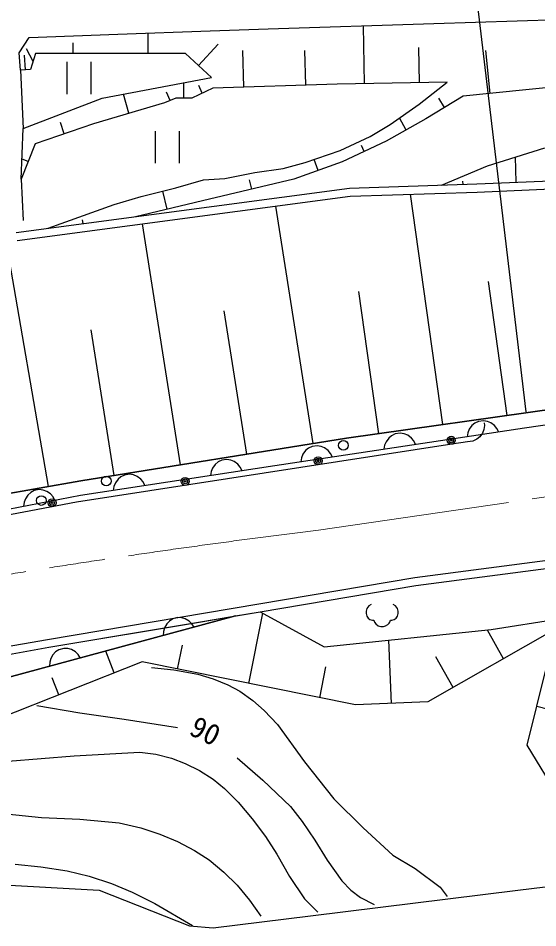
# Model space of a CAD drawing. Units: millimetres, scale not verified. Extents: x 40000 to 680000, y 20000 to 380000.
# Drawn here: x 195198 to 227708, y 271983 to 328850 of the extents above; entities that cross this region are included whole.
import ezdxf
from ezdxf.enums import TextEntityAlignment as Align

# ---------------------------------------------------------------- set-up
doc = ezdxf.new("R2010")
doc.units = ezdxf.units.MM
doc.header["$LTSCALE"] = 1000
doc.linetypes.add('CHAIN', pattern=[18.5, 12, -1.5, 3.5, -1.5])
for name, color, linetype, lineweight in [('S-BGD', 7, 'Continuous', 25), ('S-BMK', 2, 'CHAIN', 13), ('S-STR-HTXT', 7, 'Continuous', 13), ('S-STR-STRC', 7, 'Continuous', 25)]:
    doc.layers.add(name, color=color, linetype=linetype, lineweight=lineweight)
doc.styles.add('ＭＳ ゴシック', font='')
doc.styles.get('ＭＳ ゴシック').set_extended_font_data('MS Gothic')

msp = doc.modelspace()

# ---------------------------------------------------------------- linework, layer by layer
at = {"layer": 'S-BGD'}
for p, q in [((221209, 328524), (230177, 328816)), ((207210, 328064), (210829, 328189)), ((210829, 328189), (221209, 328524)), ((216867, 324753), (216802, 328382)), ((195253, 326685), (195876, 327646)), ((195876, 327646), (201439, 327855)), ((201439, 327855), (207210, 328064)), ((203329, 326643), (203329, 327924)), ((198637, 326643), (198637, 327307)), ((206487, 325891), (207703, 327222)), ((220313, 324815), (220273, 327022)), ((195336, 325599), (195253, 326685)), ((195648, 325620), (195587, 326531)), ((196125, 326142), (195710, 326936)), ((196291, 326643), (195959, 325641)), ((205674, 326643), (196291, 326643)), ((207300, 325139), (205674, 326643)), ((209321, 324533), (209248, 326823)), ((213203, 324659), (213134, 326821)), ((224735, 324143), (224464, 326832)), ((198247, 326121), (198247, 324108)), ((199767, 324108), (199767, 326121)), ((195959, 325641), (195336, 325599)), ((195336, 325599), (195502, 321964)), ((200443, 323844), (207300, 325139)), ((205553, 323844), (205553, 324809)), ((215144, 324721), (207380, 324471)), ((222036, 324847), (215144, 324721)), ((220292, 323468), (222036, 324847)), ((233249, 325014), (223032, 323969)), ((204702, 323698), (204486, 324227)), ((207380, 324471), (206052, 323844)), ((206716, 324157), (206492, 324638)), ((195502, 321964), (200443, 323844)), ((202128, 322904), (201784, 324097)), ((205055, 323844), (204349, 323552)), ((206052, 323844), (205055, 323844)), ((223032, 323969), (220707, 322549)), ((221870, 323259), (221513, 323851)), ((204349, 323552), (199907, 322256)), ((218465, 322214), (220292, 323468)), ((220707, 322549), (218216, 321170)), ((219462, 321859), (219049, 322615)), ((195381, 318788), (195502, 321964)), ((199907, 322256), (196253, 321003)), ((198080, 321629), (197843, 322329)), ((217220, 321462), (218465, 322214)), ((203765, 321791), (203765, 319778)), ((205285, 319778), (205285, 321791)), ((215352, 320585), (217220, 321462)), ((196253, 321003), (195381, 318788)), ((218216, 321170), (215476, 319875)), ((216846, 320522), (216671, 320899)), ((224570, 319624), (228140, 320752)), ((213151, 319833), (215352, 320585)), ((226350, 318593), (226311, 320174)), ((195817, 319895), (195448, 320043)), ((211781, 319457), (213151, 319833)), ((215476, 319875), (212445, 318788)), ((213961, 319331), (213715, 320026)), ((221674, 318413), (224570, 319624)), ((208127, 318830), (209996, 319206)), ((209996, 319206), (211781, 319457)), ((195381, 318788), (195502, 316198)), ((205055, 318245), (206799, 318746)), ((206799, 318746), (208127, 318830)), ((212445, 318788), (207173, 317535)), ((209809, 318161), (209674, 318738)), ((215925, 318220), (223882, 318487)), ((223030, 318458), (223025, 318667)), ((223882, 318487), (231327, 318806)), ((195078, 315450), (215925, 318220)), ((202896, 317702), (205055, 318245)), ((204515, 316908), (204251, 318043)), ((215966, 317718), (223903, 317984)), ((215966, 317718), (223903, 317984)), ((223903, 317984), (231364, 318304)), ((223903, 317984), (231364, 318304)), ((195125, 314949), (215966, 317718)), ((195125, 314949), (215966, 317718)), ((201194, 317200), (202896, 317702)), ((207173, 317535), (202535, 316441)), ((221772, 303448), (219749, 317845)), ((197067, 315714), (201194, 317200)), ((213663, 302256), (211315, 317100)), ((199253, 316005), (199219, 316251)), ((205356, 300925), (202972, 315991)), ((197088, 299571), (194449, 314911)), ((225794, 304020), (224616, 312397)), ((217751, 302875), (216503, 311757)), ((209510, 301590), (208090, 310564)), ((201202, 300259), (199761, 309366)), ((267091, 309182), (226874, 303218)), ((215740, 302589), (231826, 304879)), ((231826, 304879), (215740, 302589)), ((224307, 303688), (223990, 303640)), ((224556, 303644), (224307, 303688)), ((226874, 303218), (211264, 300875)), ((223416, 303147), (223327, 302930)), ((223584, 303376), (223416, 303147)), ((223765, 303525), (223584, 303376)), ((223990, 303640), (223765, 303525)), ((224335, 303133), (224246, 302916)), ((224377, 303384), (224335, 303133)), ((224353, 303543), (224377, 303384)), ((224771, 303554), (224556, 303644)), ((224999, 303384), (224771, 303554)), ((225147, 303203), (224999, 303384)), ((225261, 302976), (225147, 303203)), ((199125, 299926), (215740, 302589)), ((215740, 302589), (199125, 299926)), ((218381, 302595), (218213, 302366)), ((218561, 302744), (218381, 302595)), ((218787, 302859), (218561, 302744)), ((219103, 302907), (218787, 302859)), ((219353, 302863), (219103, 302907)), ((219568, 302773), (219353, 302863)), ((219795, 302603), (219568, 302773)), ((219944, 302422), (219795, 302603)), ((223327, 302930), (223283, 302679)), ((223899, 302536), (223635, 302414)), ((224079, 302686), (223899, 302536)), ((224246, 302916), (224079, 302686)), ((222330, 302213), (198855, 298590)), ((213584, 302078), (213358, 301963)), ((213900, 302125), (213584, 302078)), ((214149, 302081), (213900, 302125)), ((214365, 301992), (214149, 302081)), ((214592, 301822), (214365, 301992)), ((218124, 302149), (218080, 301898)), ((218213, 302366), (218124, 302149)), ((220058, 302195), (219944, 302422)), ((223318, 302365), (222330, 302213)), ((223635, 302414), (223318, 302365)), ((213010, 301585), (212921, 301368)), ((213178, 301814), (213010, 301585)), ((213358, 301963), (213178, 301814)), ((214741, 301641), (214592, 301822)), ((214855, 301414), (214741, 301641)), ((211264, 300875), (199094, 299011)), ((207532, 300955), (207365, 300726)), ((207712, 301105), (207532, 300955)), ((207937, 301221), (207712, 301105)), ((208254, 301269), (207937, 301221)), ((208503, 301226), (208254, 301269)), ((208719, 301137), (208503, 301226)), ((208947, 300968), (208719, 301137)), ((209095, 300787), (208947, 300968)), ((212921, 301368), (212877, 301117)), ((201852, 300289), (201627, 300173)), ((202169, 300337), (201852, 300289)), ((202418, 300294), (202169, 300337)), ((202634, 300205), (202418, 300294)), ((207276, 300509), (207233, 300258)), ((207365, 300726), (207276, 300509)), ((209210, 300561), (209095, 300787)), ((186902, 297796), (199125, 299926)), ((199125, 299926), (186902, 297796)), ((201280, 299794), (201191, 299577)), ((201447, 300023), (201280, 299794)), ((201627, 300173), (201447, 300023)), ((202862, 300036), (202634, 300205)), ((203010, 299855), (202862, 300036)), ((203125, 299629), (203010, 299855)), ((195983, 299195), (195809, 299039)), ((196204, 299319), (195983, 299195)), ((196518, 299379), (196204, 299319)), ((196769, 299345), (196518, 299379)), ((196988, 299264), (196769, 299345)), ((197222, 299104), (196988, 299264)), ((201191, 299577), (201148, 299326)), ((198855, 298590), (177704, 294589)), ((199094, 299011), (188789, 297041)), ((195569, 298583), (195535, 298331)), ((195650, 298803), (195569, 298583)), ((195809, 299039), (195650, 298803)), ((197377, 298929), (197222, 299104)), ((197500, 298707), (197377, 298929)), ((220006, 293879), (228787, 295038)), ((220079, 293382), (228854, 294540)), ((210264, 292237), (220006, 293879)), ((210346, 291741), (220079, 293382)), ((197028, 290017), (210264, 292237)), ((197113, 289521), (210346, 291741)), ((208798, 291481), (210346, 291741)), ((210346, 291741), (214342, 289545)), ((217008, 291945), (216968, 291784)), ((216968, 291784), (216968, 291623)), ((217128, 292106), (217008, 291945)), ((217288, 292187), (217128, 292106)), ((218808, 292106), (218648, 292187)), ((218928, 291945), (218808, 292106)), ((218968, 291784), (218928, 291945)), ((218968, 291623), (218968, 291784)), ((208798, 291481), (194560, 287631)), ((194560, 287631), (208798, 291481)), ((204866, 291293), (204655, 291153)), ((205175, 291377), (204866, 291293)), ((205428, 291362), (205175, 291377)), ((205652, 291297), (205428, 291362)), ((205897, 291155), (205652, 291297)), ((206647, 291121), (208798, 291481)), ((209621, 287263), (210498, 291657)), ((216968, 291623), (217008, 291462)), ((217008, 291462), (217088, 291342)), ((217088, 291342), (217208, 291261)), ((217208, 291261), (217368, 291221)), ((217368, 291221), (217448, 291221)), ((217448, 291221), (217488, 291100)), ((218448, 291100), (218488, 291221)), ((218488, 291221), (218568, 291221)), ((218568, 291221), (218728, 291261)), ((218728, 291261), (218848, 291342)), ((218848, 291342), (218928, 291462)), ((218928, 291462), (218968, 291623)), ((230291, 291509), (220829, 286109)), ((224780, 290625), (230291, 291509)), ((197113, 289521), (206647, 291121)), ((204352, 290737), (204288, 290512)), ((204493, 290984), (204352, 290737)), ((204655, 291153), (204493, 290984)), ((206065, 290992), (205897, 291155)), ((206205, 290780), (206065, 290992)), ((214342, 289545), (224780, 290625)), ((217488, 291100), (217568, 290979)), ((217568, 290979), (217728, 290859)), ((217728, 290859), (217888, 290818)), ((217888, 290818), (218048, 290818)), ((218048, 290818), (218168, 290859)), ((218168, 290859), (218328, 290939)), ((218328, 290939), (218408, 291020)), ((218408, 291020), (218448, 291100)), ((225560, 288809), (224550, 290601)), ((204288, 290512), (204273, 290258)), ((185902, 288038), (197028, 290017)), ((185989, 287543), (197113, 289521)), ((185989, 287543), (197113, 289521)), ((205172, 288163), (205469, 289646)), ((218561, 286011), (218392, 289964)), ((197374, 289059), (197233, 288812)), ((197536, 289228), (197374, 289059)), ((197747, 289368), (197536, 289228)), ((198056, 289452), (197747, 289368)), ((198309, 289437), (198056, 289452)), ((198533, 289372), (198309, 289437)), ((198778, 289230), (198533, 289372)), ((198946, 289067), (198778, 289230)), ((199085, 288855), (198946, 289067)), ((201212, 287925), (200680, 289286)), ((222406, 287009), (221329, 288920)), ((202948, 288613), (182115, 280366)), ((197169, 288586), (197154, 288332)), ((197233, 288812), (197169, 288586)), ((216293, 285913), (202948, 288613)), ((203535, 288255), (204927, 288103)), ((204927, 288103), (206432, 287833)), ((206432, 287833), (207396, 287554)), ((214069, 286363), (214455, 288295)), ((227038, 283407), (228260, 288272)), ((197740, 286551), (197329, 287604)), ((207396, 287554), (208324, 287175)), ((208324, 287175), (209064, 286769)), ((209064, 286769), (209885, 286192)), ((209885, 286192), (210597, 285565)), ((220829, 286109), (216293, 285913)), ((196359, 285890), (199050, 285415)), ((210597, 285565), (211420, 284684)), ((227649, 285839), (230533, 285106)), ((199050, 285415), (201824, 285034)), ((201824, 285034), (205157, 284507)), ((211420, 284684), (213121, 282350)), ((230757, 277259), (227038, 283407)), ((194561, 282406), (198706, 282737)), ((198706, 282737), (202811, 282963)), ((202811, 282963), (203805, 282831)), ((203805, 282831), (204780, 282586)), ((204780, 282586), (205651, 282264)), ((205651, 282264), (206550, 281815)), ((208902, 282602), (210500, 281216)), ((213121, 282350), (214944, 280042)), ((206550, 281815), (207392, 281269)), ((207392, 281269), (208107, 280684)), ((210500, 281216), (212228, 279574)), ((208107, 280684), (208960, 279833)), ((208960, 279833), (209830, 278806)), ((214944, 280042), (216773, 278227)), ((212228, 279574), (212975, 278631)), ((194440, 279115), (196661, 278875)), ((196661, 278875), (199057, 278774)), ((199057, 278774), (201513, 278550)), ((209830, 278806), (210679, 277683)), ((201513, 278550), (202877, 278226)), ((202877, 278226), (204060, 277839)), ((212975, 278631), (213760, 277459)), ((216773, 278227), (218644, 276531)), ((204060, 277839), (205172, 277379)), ((210679, 277683), (211379, 276592)), ((205172, 277379), (206239, 276824)), ((213760, 277459), (214536, 276207)), ((206239, 276824), (207136, 276231)), ((211379, 276592), (212178, 275197)), ((218644, 276531), (220030, 275682)), ((195017, 275954), (196610, 275802)), ((207136, 276231), (208071, 275470)), ((214536, 276207), (215455, 274922)), ((196610, 275802), (198268, 275536)), ((198268, 275536), (199631, 275209)), ((208071, 275470), (208906, 274645)), ((220030, 275682), (221597, 274532)), ((226457, 274334), (233944, 275281)), ((189325, 274952), (200268, 274334)), ((199631, 275209), (201038, 274752)), ((201038, 274752), (202334, 274215)), ((212178, 275197), (213112, 273792)), ((215455, 274922), (216011, 274339)), ((200268, 274334), (205924, 272106)), ((202334, 274215), (203753, 273505)), ((208906, 274645), (209679, 273720)), ((213486, 272725), (226457, 274334)), ((216011, 274339), (216623, 273883)), ((221597, 274532), (222041, 273938)), ((209679, 273720), (210375, 272713)), ((213112, 273792), (213942, 272966)), ((216623, 273883), (217467, 273431)), ((203753, 273505), (206095, 272122)), ((207399, 271983), (213486, 272725)), ((205924, 272106), (207399, 271983))]:
    msp.add_line(p, q, dxfattribs=at)
for centre, major_axis in [((222292, 302461), (0, 252)), ((222292, 302461), (0, 151)), ((215545, 302143), (0, 302)), ((222292, 302461), (0, 50.3)), ((213968, 301177), (0, 252)), ((213968, 301177), (0, 151)), ((213968, 301177), (0, 50.3)), ((200709, 299916), (0, 302)), ((205643, 299892), (0, 252)), ((205643, 299892), (0, 151)), ((205643, 299892), (0, 50.3)), ((196643, 298695), (0, 302)), ((197319, 298555), (0, 252)), ((197319, 298555), (0, 151)), ((197319, 298555), (0, 50.3))]:
    msp.add_ellipse(centre, major_axis=major_axis, ratio=0.993646, dxfattribs=at)
at = {"layer": 'S-BMK'}
msp.add_line((213992, 296843), (268244, 304773), dxfattribs=at)
msp.add_ellipse((274324, -202687), major_axis=(0, 503206), ratio=0.993646, start_param=0.120958, end_param=0.206311, dxfattribs=at)
at = {"layer": 'S-STR-STRC'}
msp.add_line((223203, 335799), (226959, 304237), dxfattribs=at)

# ---------------------------------------------------------------- texts
at = {"layer": 'S-STR-HTXT', "style": 'ＭＳ ゴシック'}
msp.add_text('90', height=1320, rotation=333.856, dxfattribs=at).set_placement((205642, 283744), align=Align.BOTTOM_LEFT)

doc.saveas('drawing.dxf')
